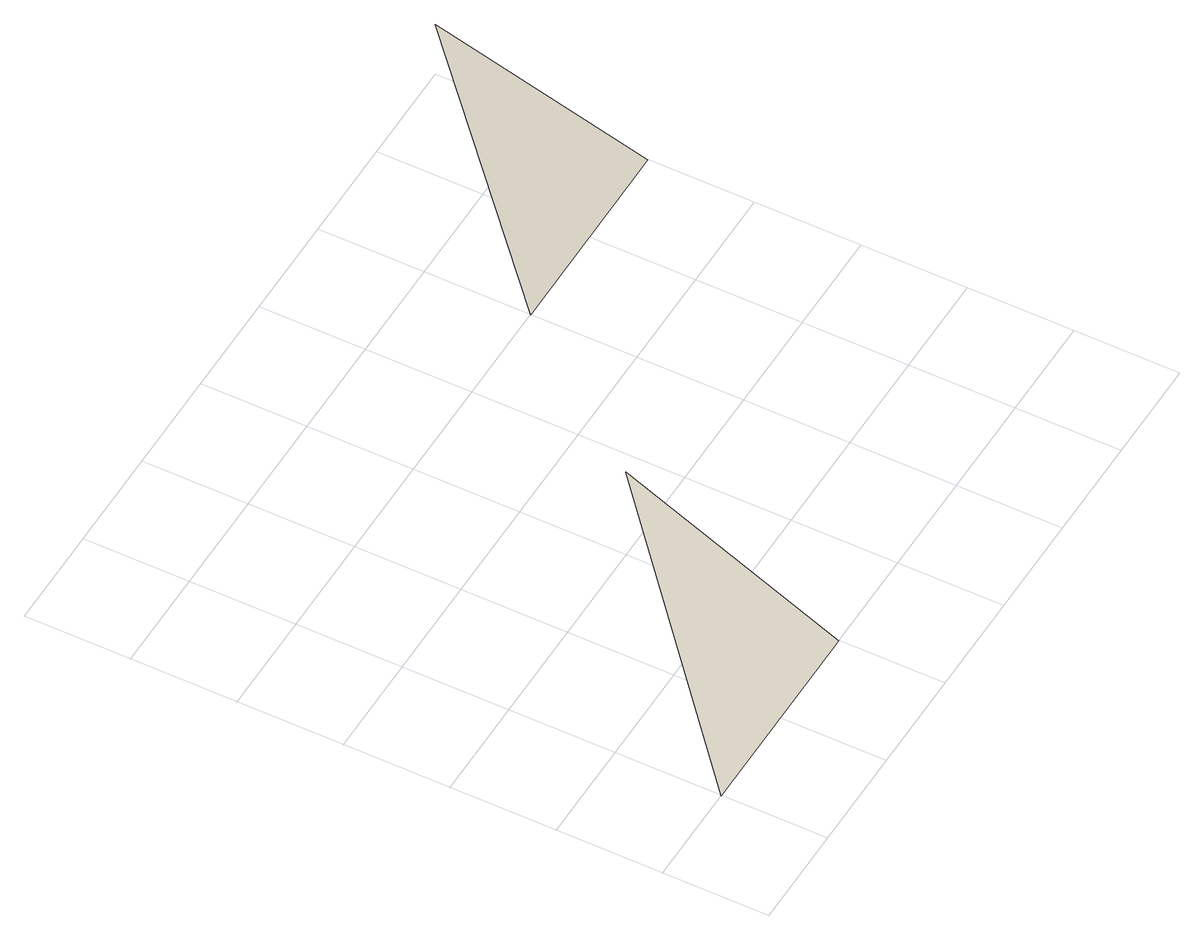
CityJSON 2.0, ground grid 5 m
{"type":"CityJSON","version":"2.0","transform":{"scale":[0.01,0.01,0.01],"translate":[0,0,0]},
"CityObjects":{
"building1":{"type":"Building","attributes":{"h_dak_max":12.5,"bouwjaar":1960},"children":["building1-1"],"geometry":[{"type":"MultiSurface","lod":"1.2","boundaries":[[[0,1,2]]]}]},
"building1-1":{"type":"BuildingPart","attributes":{"h_dak_max":12.5},"parents":["building1"],"geometry":[{"type":"MultiSurface","lod":"1.2","boundaries":[[[0,1,2]]]}]},
"building2":{"type":"Building","attributes":{"h_dak_max":8,"bouwjaar":1985},"geometry":[{"type":"MultiSurface","lod":"1.2","boundaries":[[[3,4,5]]]}]}
},
"vertices":[
[0,0,0],[1000,0,0],[1000,1000,500],
[2000,2000,0],[3000,2000,0],[3000,3000,300]
]}
